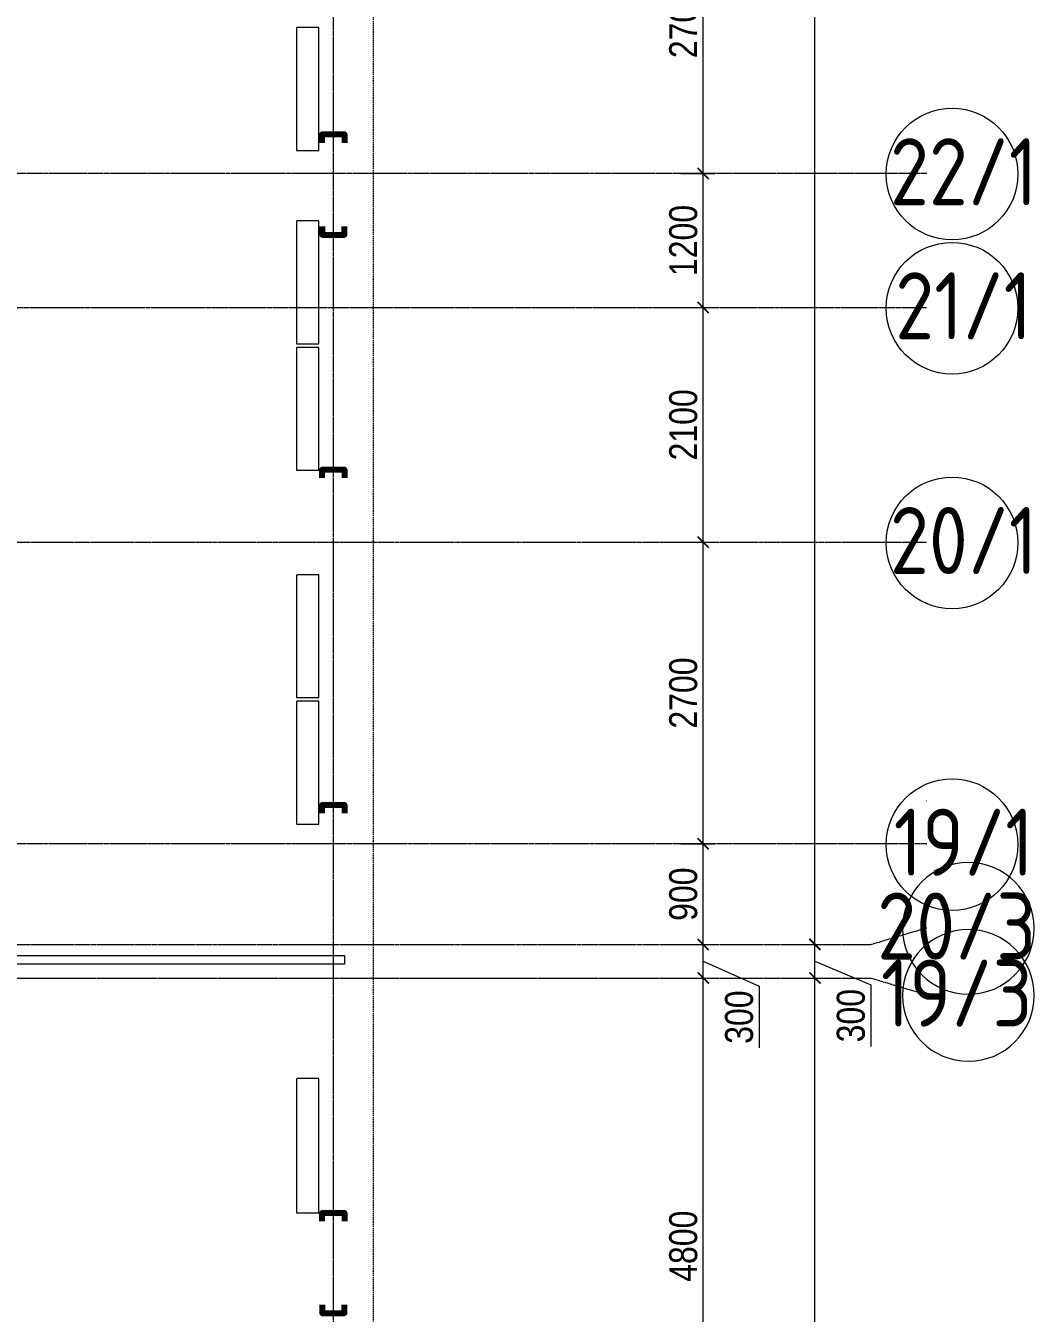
# Model space of a CAD drawing. Header units: millimetres. Extents: x -231292 to 573618, y -153144 to 564035.
# Drawn here: x -109928 to -100903, y 221195 to 232717 of the extents above; entities that cross this region are included whole.
import ezdxf
from ezdxf.enums import TextEntityAlignment as Align

# ---------------------------------------------------------------- set-up
doc = ezdxf.new("R2010")
doc.units = ezdxf.units.MM
for name, pattern in [('CENTER2', [28.575, 19.05, -3.175, 3.175, -3.175]), ('DASHED', [19.05, 12.7, -6.35]), ('HIDDEN2', [4.7625, 3.175, -1.5875])]:
    doc.linetypes.add(name, pattern=pattern)
doc.layers.get('0').update_dxf_attribs({"color": 250})
doc.layers.get('Defpoints').update_dxf_attribs({"color": 250})
doc.layers.add('АР_Делит', color=250, linetype='Continuous', lineweight=0, plot=False)
for name, color, linetype, lineweight in [('АР_Отопительные приборы', 250, 'HIDDEN2', 0), ('ДШ_КР', 130, 'Continuous', 35), ('КМ_Фахверки', 250, 'Continuous', 80), ('РД_Оси_100', 250, 'Continuous', 0), ('РД_Оси_размер', 250, 'Continuous', 0)]:
    doc.layers.add(name, color=color, linetype=linetype, lineweight=lineweight)
doc.styles.add('style1', font='ARIALN.TTF')
doc.styles.add('ккк', font='isocpeur.ttf', dxfattribs={"width": 0.85, "oblique": 15})
doc.dimstyles.new('Dim100_ареал', dxfattribs={"dimscale": 100, "dimtxt": 2.5, "dimasz": 1, "dimexe": 1, "dimexo": 1, "dimgap": 0.5, "dimtad": 1, "dimzin": 12, "dimdsep": 46, "dimtxsty": 'style1', "dimblk": 'ARCHTICK', "dimcen": 1, "dimdle": 1, "dimclrd": 256, "dimclre": 256, "dimaunit": 1, "dimadec": 0, "dimazin": 3, "dimtfac": 1, "dimtmove": 1, "dimatfit": 3, "dimldrblk": 'OPEN30', "dimfxl": 2, "dimfxlon": 1, "dimtolj": 1, "dimtzin": 0, "dimlwd": 9, "dimlwe": 9, "dimarcsym": 0})

# ---------------------------------------------------------------- blocks, each defined once
blk = doc.blocks.new('A-iden')
at = {"linetype": 'Continuous', "lineweight": 5}
blk.add_circle((-0.73, -4.06), 5.89, dxfattribs=at)
at = {"color": 0, "linetype": 'Continuous', "lineweight": 20, "style": 'ккк', "width": 0.85}
blk.add_attdef('ID', text='', height=6, dxfattribs=at).set_placement((0.31, -3.85), align=Align.MIDDLE_CENTER)
blk = doc.blocks.new('_ArchTick')
at = {"color": 0, "linetype": 'ByBlock', "const_width": 0.15}
blk.add_lwpolyline([(-0.5, -0.5), (0.5, 0.5)], dxfattribs=at)
blk = doc.blocks.new('*D1614')
at = {"layer": 'Defpoints', "color": 0, "transparency": 16777216}
for p in [(116910, 69000), (118910, 69000), (116910, 0)]:
    blk.add_point(p, dxfattribs=at)
at = {"layer": 'РД_Оси_размер', "lineweight": 9, "transparency": 16777216}
for p, q in [((118910, -100), (118910, 69100)), ((118710, 69000), (119010, 69000)), ((118710, 0), (119010, 0))]:
    blk.add_line(p, q, dxfattribs=at)
at = {"layer": 'РД_Оси_размер', "lineweight": 9, "transparency": 16777216, "xscale": 100, "yscale": 100, "zscale": 100}
for p, rotation in [((118910, 69000), 90), ((118910, 0), 270)]:
    blk.add_blockref('_ArchTick', p, dxfattribs=dict(at, rotation=rotation))
at = {"layer": 'РД_Оси_размер', "color": 0, "transparency": 16777216, "insert": (118732, 34500), "char_height": 250, "attachment_point": 5, "rotation": 90, "style": 'style1'}
blk.add_mtext('\\A1;69000', dxfattribs=at)
blk = doc.blocks.new('_Open30')
at = {"color": 0, "linetype": 'ByBlock', "lineweight": -2}
for p, q in [((-1, 0.27), (0, 0)), ((0, 0), (-1, -0.27)), ((0, 0), (-1, 0))]:
    blk.add_line(p, q, dxfattribs=at)
blk = doc.blocks.new('*D1615')
at = {"layer": 'Defpoints', "color": 0, "transparency": 16777216}
for p in [(116910, 69300), (118910, 69300), (116910, 69000)]:
    blk.add_point(p, dxfattribs=at)
at = {"layer": 'РД_Оси_размер', "lineweight": 9, "transparency": 16777216}
for p, q in [((118910, 68900), (118910, 69400)), ((118710, 69300), (119010, 69300)), ((118910, 69150), (119410, 68939)), ((118710, 69000), (119010, 69000)), ((119410, 68939), (119410, 68387))]:
    blk.add_line(p, q, dxfattribs=at)
at = {"layer": 'РД_Оси_размер', "lineweight": 9, "transparency": 16777216, "xscale": 100, "yscale": 100, "zscale": 100}
for p, rotation in [((118910, 69300), 90), ((118910, 69000), 270)]:
    blk.add_blockref('_ArchTick', p, dxfattribs=dict(at, rotation=rotation))
at = {"layer": 'РД_Оси_размер', "color": 0, "transparency": 16777216, "insert": (119232, 68663), "char_height": 250, "attachment_point": 5, "rotation": 90, "style": 'style1'}
blk.add_mtext('\\A1;300', dxfattribs=at)
blk = doc.blocks.new('*D1441')
at = {"layer": 'Defpoints', "color": 0, "transparency": 16777216}
for p in [(116910, 69000), (117910, 69000), (116910, 64200)]:
    blk.add_point(p, dxfattribs=at)
at = {"layer": 'РД_Оси_размер', "lineweight": 9, "transparency": 16777216}
for p, q in [((117910, 64100), (117910, 69100)), ((117710, 69000), (118010, 69000)), ((117710, 64200), (118010, 64200))]:
    blk.add_line(p, q, dxfattribs=at)
at = {"layer": 'РД_Оси_размер', "lineweight": 9, "transparency": 16777216, "xscale": 100, "yscale": 100, "zscale": 100}
for p, rotation in [((117910, 69000), 90), ((117910, 64200), 270)]:
    blk.add_blockref('_ArchTick', p, dxfattribs=dict(at, rotation=rotation))
at = {"layer": 'РД_Оси_размер', "color": 0, "transparency": 16777216, "insert": (117732, 66600), "char_height": 250, "attachment_point": 5, "rotation": 90, "style": 'style1'}
blk.add_mtext('\\A1;4800', dxfattribs=at)
blk = doc.blocks.new('*D1442')
at = {"layer": 'Defpoints', "color": 0, "transparency": 16777216}
for p in [(116910, 69300), (117910, 69300), (116910, 69000)]:
    blk.add_point(p, dxfattribs=at)
at = {"layer": 'РД_Оси_размер', "lineweight": 9, "transparency": 16777216}
for p, q in [((117910, 68900), (117910, 69400)), ((117710, 69300), (118010, 69300)), ((117910, 69150), (118410, 68926)), ((117710, 69000), (118010, 69000)), ((118410, 68926), (118410, 68374))]:
    blk.add_line(p, q, dxfattribs=at)
at = {"layer": 'РД_Оси_размер', "lineweight": 9, "transparency": 16777216, "xscale": 100, "yscale": 100, "zscale": 100}
for p, rotation in [((117910, 69300), 90), ((117910, 69000), 270)]:
    blk.add_blockref('_ArchTick', p, dxfattribs=dict(at, rotation=rotation))
at = {"layer": 'РД_Оси_размер', "color": 0, "transparency": 16777216, "insert": (118232, 68650), "char_height": 250, "attachment_point": 5, "rotation": 90, "style": 'style1'}
blk.add_mtext('\\A1;300', dxfattribs=at)
blk = doc.blocks.new('*D1443')
at = {"layer": 'Defpoints', "color": 0, "transparency": 16777216}
for p in [(116910, 70200), (117910, 70200), (116910, 69300)]:
    blk.add_point(p, dxfattribs=at)
at = {"layer": 'РД_Оси_размер', "lineweight": 9, "transparency": 16777216}
for p, q in [((117910, 69200), (117910, 70300)), ((117710, 70200), (118010, 70200)), ((117710, 69300), (118010, 69300))]:
    blk.add_line(p, q, dxfattribs=at)
at = {"layer": 'РД_Оси_размер', "lineweight": 9, "transparency": 16777216, "xscale": 100, "yscale": 100, "zscale": 100}
for p, rotation in [((117910, 70200), 90), ((117910, 69300), 270)]:
    blk.add_blockref('_ArchTick', p, dxfattribs=dict(at, rotation=rotation))
at = {"layer": 'РД_Оси_размер', "color": 0, "transparency": 16777216, "insert": (117732, 69750), "char_height": 250, "attachment_point": 5, "rotation": 90, "style": 'style1'}
blk.add_mtext('\\A1;900', dxfattribs=at)
blk = doc.blocks.new('*D1444')
at = {"layer": 'Defpoints', "color": 0, "transparency": 16777216}
for p in [(116910, 72900), (117910, 72900), (116910, 70200)]:
    blk.add_point(p, dxfattribs=at)
at = {"layer": 'РД_Оси_размер', "lineweight": 9, "transparency": 16777216}
for p, q in [((117910, 70100), (117910, 73000)), ((117710, 72900), (118010, 72900)), ((117710, 70200), (118010, 70200))]:
    blk.add_line(p, q, dxfattribs=at)
at = {"layer": 'РД_Оси_размер', "lineweight": 9, "transparency": 16777216, "xscale": 100, "yscale": 100, "zscale": 100}
for p, rotation in [((117910, 72900), 90), ((117910, 70200), 270)]:
    blk.add_blockref('_ArchTick', p, dxfattribs=dict(at, rotation=rotation))
at = {"layer": 'РД_Оси_размер', "color": 0, "transparency": 16777216, "insert": (117732, 71550), "char_height": 250, "attachment_point": 5, "rotation": 90, "style": 'style1'}
blk.add_mtext('\\A1;2700', dxfattribs=at)
blk = doc.blocks.new('*D1445')
at = {"layer": 'Defpoints', "color": 0, "transparency": 16777216}
for p in [(116910, 75000), (117910, 75000), (116910, 72900)]:
    blk.add_point(p, dxfattribs=at)
at = {"layer": 'РД_Оси_размер', "lineweight": 9, "transparency": 16777216}
for p, q in [((117910, 72800), (117910, 75100)), ((117710, 75000), (118010, 75000)), ((117710, 72900), (118010, 72900))]:
    blk.add_line(p, q, dxfattribs=at)
at = {"layer": 'РД_Оси_размер', "lineweight": 9, "transparency": 16777216, "xscale": 100, "yscale": 100, "zscale": 100}
for p, rotation in [((117910, 75000), 90), ((117910, 72900), 270)]:
    blk.add_blockref('_ArchTick', p, dxfattribs=dict(at, rotation=rotation))
at = {"layer": 'РД_Оси_размер', "color": 0, "transparency": 16777216, "insert": (117732, 73950), "char_height": 250, "attachment_point": 5, "rotation": 90, "style": 'style1'}
blk.add_mtext('\\A1;2100', dxfattribs=at)
blk = doc.blocks.new('*D1446')
at = {"layer": 'Defpoints', "color": 0, "transparency": 16777216}
for p in [(116910, 76200), (117910, 76200), (116910, 75000)]:
    blk.add_point(p, dxfattribs=at)
at = {"layer": 'РД_Оси_размер', "lineweight": 9, "transparency": 16777216}
for p, q in [((117910, 74900), (117910, 76300)), ((117710, 76200), (118010, 76200)), ((117710, 75000), (118010, 75000))]:
    blk.add_line(p, q, dxfattribs=at)
at = {"layer": 'РД_Оси_размер', "lineweight": 9, "transparency": 16777216, "xscale": 100, "yscale": 100, "zscale": 100}
for p, rotation in [((117910, 76200), 90), ((117910, 75000), 270)]:
    blk.add_blockref('_ArchTick', p, dxfattribs=dict(at, rotation=rotation))
at = {"layer": 'РД_Оси_размер', "color": 0, "transparency": 16777216, "insert": (117732, 75600), "char_height": 250, "attachment_point": 5, "rotation": 90, "style": 'style1'}
blk.add_mtext('\\A1;1200', dxfattribs=at)
blk = doc.blocks.new('*D1447')
at = {"layer": 'Defpoints', "color": 0, "transparency": 16777216}
for p in [(116910, 78900), (117910, 78900), (116910, 76200)]:
    blk.add_point(p, dxfattribs=at)
at = {"layer": 'РД_Оси_размер', "lineweight": 9, "transparency": 16777216}
for p, q in [((117910, 76100), (117910, 79000)), ((117710, 78900), (118010, 78900)), ((117710, 76200), (118010, 76200))]:
    blk.add_line(p, q, dxfattribs=at)
at = {"layer": 'РД_Оси_размер', "lineweight": 9, "transparency": 16777216, "xscale": 100, "yscale": 100, "zscale": 100}
for p, rotation in [((117910, 78900), 90), ((117910, 76200), 270)]:
    blk.add_blockref('_ArchTick', p, dxfattribs=dict(at, rotation=rotation))
at = {"layer": 'РД_Оси_размер', "color": 0, "transparency": 16777216, "insert": (117732, 77550), "char_height": 250, "attachment_point": 5, "rotation": 90, "style": 'style1'}
blk.add_mtext('\\A1;2700', dxfattribs=at)
blk = doc.blocks.new('*D45')
at = {"layer": 'Defpoints', "color": 0, "transparency": 16777216}
for p in [(114955, 100500), (118910, 100500), (116910, 69300)]:
    blk.add_point(p, dxfattribs=at)
at = {"layer": 'РД_Оси_размер', "color": 0, "lineweight": 5, "transparency": 16777216}
for p, q in [((118910, 69200), (118910, 100600)), ((118710, 100500), (119010, 100500)), ((118710, 69300), (119010, 69300))]:
    blk.add_line(p, q, dxfattribs=at)
at = {"layer": 'РД_Оси_размер', "color": 0, "lineweight": 5, "transparency": 16777216, "xscale": 100, "yscale": 100, "zscale": 100}
for p, rotation in [((118910, 100500), 90), ((118910, 69300), 270)]:
    blk.add_blockref('_ArchTick', p, dxfattribs=dict(at, rotation=rotation))
at = {"layer": 'РД_Оси_размер', "color": 0, "transparency": 16777216, "insert": (118732, 84900), "char_height": 250, "attachment_point": 5, "rotation": 90, "style": 'style1'}
blk.add_mtext('\\A1;31200', dxfattribs=at)
blk = doc.blocks.new('Ф_пеноблок 200')
at = {"layer": 'КМ_Фахверки'}
blk.add_lwpolyline([(0, -75), (0, 0), (200, 0), (200, -75)], dxfattribs=at)
blk = doc.blocks.new('Bottom_R_1100')
at = {"layer": 'АР_Отопительные приборы'}
blk.add_lwpolyline([(-550, -100), (550, -100), (550, 100), (-550, 100)], close=True, dxfattribs=at)
blk = doc.blocks.new('Bottom_R_1200')
at = {"layer": 'АР_Отопительные приборы'}
blk.add_lwpolyline([(-600, -100), (600, -100), (600, 100), (-600, 100)], close=True, dxfattribs=at)
blk = doc.blocks.new('СОШ_2200_АР_ОСИ_М100_28.05.24')
at = {"layer": 'АР_Делит', "color": 5, "linetype": 'DASHED'}
blk.add_lwpolyline([(-355, 13145), (-355, 100855), (37145, 100855), (37145, 129155), (72745, 129155), (72745, 135155), (114955, 135155), (114955, -355)], dxfattribs=at)
at = {"layer": 'РД_Оси_100', "linetype": 'CENTER2'}
for p, q in [((114600, -6155), (114600, 139938.679)), ((119910, 76200), (-5954.958, 76200)), ((-5954.958, 75000), (119910, 75000)), ((89599.446, 72900), (119910, 72900)), ((90799.446, 69000), (117755, 69000))]:
    blk.add_line(p, q, dxfattribs=at)
for points in [[(119907.516, 70586.836), (119910, 70586.416)], [(119910, 70200), (-5954.958, 70200)], [(94200, 69300), (119410, 69300), (119910, 69450)], [(94200, 69000), (119410, 69000), (119910, 68850)]]:
    blk.add_lwpolyline(points, dxfattribs=at)
at = {"layer": 'РД_Оси_100', "color": 0, "xscale": 100, "yscale": 100, "zscale": 100}
for p, values in [((120210, 76600), {'ID': '22/1'}), ((120210, 75400), {'ID': '21/1'}), ((120210, 73300), {'ID': '20/1'}), ((120210, 70600), {'ID': '19/1'})]:
    blk.add_blockref('A-iden', p, dxfattribs=at).add_auto_attribs(values)
at = {"layer": 'РД_Оси_100', "color": 0}
ref = blk.add_blockref('A-iden', (120210, 69850), dxfattribs=dict(at, xscale=-100, yscale=100, zscale=100))
ref.add_attrib('ID', '20/3', dxfattribs={"layer": '0', "color": 0, "linetype": 'Continuous', "lineweight": 20, "height": 600, "style": 'ккк', "width": 0.85}).set_placement((120178.57, 69464.738), align=Align.MIDDLE_CENTER)
ref = blk.add_blockref('A-iden', (120210, 69250), dxfattribs=dict(at, xscale=-100, yscale=100, zscale=100))
ref.add_attrib('ID', '19/3', dxfattribs={"layer": '0', "color": 0, "linetype": 'Continuous', "lineweight": 20, "height": 600, "style": 'ккк', "width": 0.85}).set_placement((120178.57, 68864.738), align=Align.MIDDLE_CENTER)
at = {"layer": 'РД_Оси_размер'}
for base, p1, p2, picture, middle in [((118910, 100500), (116910, 69300), (114955, 100500), '*D45', (118732.357, 84900)), ((117910, 78900), (116910, 76200), (116910, 78900), '*D1447', (117732.357, 77550)), ((117910, 76200), (116910, 75000), (116910, 76200), '*D1446', (117732.357, 75600)), ((117910, 75000), (116910, 72900), (116910, 75000), '*D1445', (117732.357, 73950)), ((117910, 72900), (116910, 70200), (116910, 72900), '*D1444', (117732.357, 71550)), ((117910, 70200), (116910, 69300), (116910, 70200), '*D1443', (117732.357, 69750)), ((118910, 69000), (116910, 0), (116910, 69000), '*D1614', (118732.357, 34500)), ((117910, 69000), (116910, 64200), (116910, 69000), '*D1441', (117732.357, 66600))]:
    dim = blk.add_linear_dim(base=base, p1=p1, p2=p2, angle=90, dimstyle='Dim100_ареал', dxfattribs=at)
    dim.commit()
    dim.dimension.update_dxf_attribs({"geometry": picture, "text_midpoint": middle})
for base, picture, middle in [((118910, 69300), '*D1615', (119410, 68889.275)), ((117910, 69300), '*D1442', (118410, 68876.088))]:
    dim = blk.add_linear_dim(base=base, p1=(116910, 69000), p2=(116910, 69300), angle=90, dimstyle='Dim100_ареал', dxfattribs=at)
    dim.commit()
    dim.dimension.update_dxf_attribs({"geometry": picture, "text_midpoint": middle, "dimtype": 160})

msp = doc.modelspace()

# ---------------------------------------------------------------- linework, layer by layer
at = {"layer": 'ДШ_КР', "lineweight": 0}
msp.add_lwpolyline([(-127374.956, 219295.168), (-122974.956, 219295.168), (-122974.956, 224395.168), (-107074.956, 224395.168), (-107074.956, 224320.168), (-122899.956, 224320.168), (-122899.956, 219220.168), (-127374.956, 219220.168)], close=True, dxfattribs=at)

# ---------------------------------------------------------------- block references
at = {"layer": 'АР_Отопительные приборы', "rotation": 90}
for name, p in [('Bottom_R_1100', (-107404.96, 232151.07)), ('Bottom_R_1100', (-107404.959, 230420.224)), ('Bottom_R_1100', (-107404.959, 229288.909)), ('Bottom_R_1100', (-107404.959, 227254.118)), ('Bottom_R_1100', (-107404.959, 226122.803)), ('Bottom_R_1200', (-107404.959, 222695.168))]:
    msp.add_blockref(name, p, dxfattribs=at)
at = {"layer": 'КМ_Фахверки'}
for p in [(-107274.956, 231745.168), (-107274.956, 228745.168), (-107274.956, 225745.168), (-107274.956, 222095.168)]:
    msp.add_blockref('Ф_пеноблок 200', p, dxfattribs=at)
at = {"layer": 'КМ_Фахверки', "xscale": -1, "rotation": 180}
for p in [(-107274.956, 230845.168), (-107274.956, 221195.168)]:
    msp.add_blockref('Ф_пеноблок 200', p, dxfattribs=at)
at = {"layer": 'РД_Оси_100'}
msp.add_blockref('СОШ_2200_АР_ОСИ_М100_28.05.24', (-221774.956, 155195.168), dxfattribs=at)

doc.saveas('drawing.dxf')
